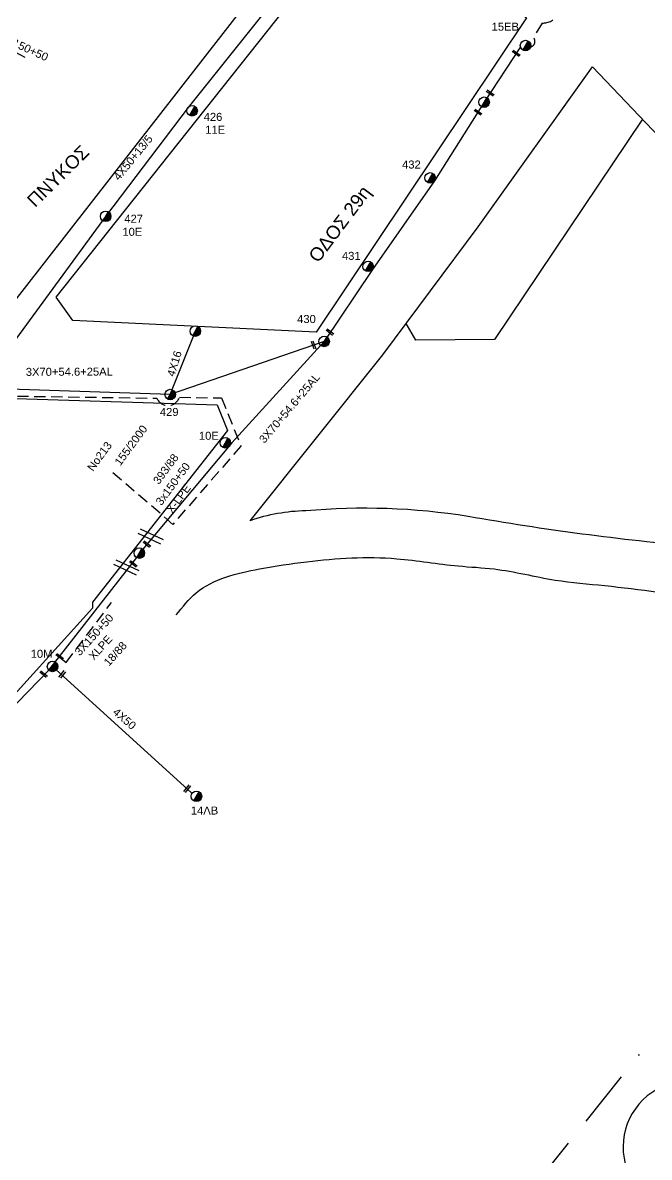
# Model space of a CAD drawing. Header units: millimetres. Extents: x 7453 to 9570, y 777 to 1872.
# Drawn here: x 8642.8 to 8783.7, y 1361.7 to 1616.9 of the extents above; entities that cross this region are included whole.
import ezdxf

# ---------------------------------------------------------------- set-up
doc = ezdxf.new("R2010")
doc.units = ezdxf.units.MM
doc.linetypes.add('BORDER', pattern=[44.45, 12.7, -6.35, 12.7, -6.35, 0, -6.35])
doc.linetypes.add('DASHED', pattern=[19.05, 12.7, -6.35])
for name, color, linetype in [('Άγνωστα', 7, 'Continuous'), ('Γυμνά εναέρια ΧΤ (3Φ)   4x16AL', 7, 'Continuous'), ('Γυμνά εναέρια ΧΤ (3Φ)   4x50AL', 7, 'Continuous'), ('Εναέρια παροχή ΧΤ 4x16', 7, 'SYN_LINE'), ('Επιγραφές - Σχήματα', 7, 'Continuous'), ('Καλώδια ΧΤ   3x150+50AL', 7, 'DASHED'), ('Καλώδια ΧΤ   3x150+50AL XLPE', 7, 'DASHED'), ('Μηχανική τομή', 7, 'Continuous'), ('Στύλος ΦΜ', 7, 'Continuous'), ('Στύλος ΦΜ @ 1', 7, 'Continuous'), ('Συνεστραμμένα ΧΤ   3x70+54.6+25 AL', 7, 'SYN_LINE'), ('Τομή', 7, 'Continuous'), ('Υπόβαθρο ΔΕΗ', 7, 'Continuous')]:
    doc.layers.add(name, color=color, linetype=linetype)
doc.styles.get("Standard").update_dxf_attribs({"font": 'ARIAL.TTF'})
doc.linetypes.add('SYN_LINE', pattern='A,0.5,-0.0001,["/\\/\\/\\/",Standard,S=0.1,R=0,X=0,Y=-0.05],-0.25', length=0.7501)

# ---------------------------------------------------------------- blocks, each defined once
blk = doc.blocks.new('ΥΠΑΡΧΩΝ ΤΣΙΜΕΝΤΕΝΙΟΣ ΣΤΥΛΟΣ')
at = {"layer": 'Στύλος ΦΜ'}
blk.add_hatch(color=7, dxfattribs=at).paths.add_polyline_path([(-1.29, -2.28, 0.574793), (2.62, 0, 0.268822), (1.3, 2.27)])
at = {"layer": 'Στύλος ΦΜ', "color": 7}
blk.add_line((-1.29, -2.28), (1.3, 2.27), dxfattribs=at)
blk.add_circle((0, 0), 2.62, dxfattribs=at)
at = {"layer": 'Στύλος ΦΜ', "flags": 4}
for tag, p in [('ΑΡΙΘΜΟΣ', (-4.68, 8.05)), ('ΤΥΠΟΣ', (-4.91, 3.03))]:
    blk.add_attdef(tag, p, '', height=4, dxfattribs=at)
blk = doc.blocks.new('ΜΗΧΑΝΙΚΗ ΤΟΜΗ')
at = {"layer": 'Μηχανική τομή', "ltscale": 40}
for p, q in [((-1.89, 0.78), (1.89, 0.78)), ((1.89, 0), (-1.89, 0))]:
    blk.add_line(p, q, dxfattribs=at)
blk = doc.blocks.new('ΤΟΜΗ')
at = {"layer": 'Τομή', "ltscale": 40}
for p, q in [((-5.68, 0), (5.68, 0)), ((5.68, -2.33), (-5.68, -2.33))]:
    blk.add_line(p, q, dxfattribs=at)

msp = doc.modelspace()

# ---------------------------------------------------------------- linework, layer by layer
at = {"layer": 'Άγνωστα', "color": 27, "linetype": 'DASHED', "ltscale": 0.2}
msp.add_lwpolyline([(8837.18, 1732.34), (8835.59, 1730), (8836.27, 1728.16, -0.262198), (8835.88, 1725.78), (8833.25, 1722.38, -0.722318), (8833.77, 1719.49), (8822.07, 1701.26), (8822.8, 1700.28), (8810.79, 1682.06, -0.333861), (8808.71, 1681.32), (8795.05, 1661.43, 0.21748), (8794.7, 1659.4), (8795.29, 1657.72, -0.317892), (8794.69, 1655.65), (8784.66, 1640.66, -0.219144), (8781.54, 1638.75), (8777.19, 1639.14), (8763.3, 1618.76, -0.249125), (8759.61, 1616.82), (8757.65, 1613.59, -0.588105), (8757, 1611.47, 2.024301)], format="xyb", dxfattribs=at)
at = {"layer": 'Γυμνά εναέρια ΧΤ (3Φ)   4x50AL', "color": 173}
msp.add_lwpolyline([(8721.59, 1647.64), (8720.63, 1646.96), (8701.27, 1624.52), (8679.96, 1597.82), (8661.42, 1573.35), (8632.28, 1533.66)], dxfattribs=at)
at = {"layer": 'Γυμνά εναέρια ΧΤ (3Φ)   4x50AL', "color": 5, "ltscale": 0.15}
msp.add_lwpolyline([(8649.48, 1472.08), (8680.71, 1443.68)], dxfattribs=at)
at = {"layer": 'Εναέρια παροχή ΧΤ 4x16', "color": 27, "linetype": 'Continuous', "ltscale": 15}
msp.add_lwpolyline([(8675.95, 1533.26), (8681.6, 1547.52)], dxfattribs=at)
at = {"layer": 'Καλώδια ΧΤ   3x150+50AL', "ltscale": 0.2}
msp.add_lwpolyline([(8629.85, 1621.24), (8627.54, 1617.53), (8644.17, 1608.66)], dxfattribs=at)
at = {"layer": 'Καλώδια ΧΤ   3x150+50AL', "color": 6, "ltscale": 0.2}
msp.add_lwpolyline([(8530.71, 1540.66, -0.223525), (8533.32, 1541.83), (8540.86, 1541.13), (8541.11, 1537.24), (8565.98, 1536.27, 0.685264), (8569.83, 1535.8), (8599.39, 1534.94, 0.640299), (8603.3, 1534.72), (8628.56, 1533.86, 0.729373), (8633.94, 1533.03), (8672.96, 1532.43, 0.692046), (8678.01, 1532.65), (8687.48, 1532.5), (8691.85, 1521.66), (8676.54, 1504.06), (8662.35, 1516.27)], format="xyb", dxfattribs=at)
at = {"layer": 'Καλώδια ΧΤ   3x150+50AL XLPE', "color": 5, "ltscale": 0.2}
msp.add_lwpolyline([(8650.99, 1474.23), (8652.53, 1472.95), (8662.76, 1486.47)], dxfattribs=at)
at = {"layer": 'Συνεστραμμένα ΧΤ   3x70+54.6+25 AL', "color": 27, "ltscale": 20}
for points in [[(8754.72, 1611.51), (8746.56, 1599.03), (8735.41, 1581.37), (8721.44, 1561.42), (8710.57, 1545.2)], [(8710.57, 1545.2), (8675.95, 1533.26), (8632.86, 1534.68)], [(8710.59, 1545.23), (8689.84, 1522.38), (8669.01, 1497.59)]]:
    msp.add_lwpolyline(points, dxfattribs=at)
at = {"layer": 'Συνεστραμμένα ΧΤ   3x70+54.6+25 AL', "color": 5, "ltscale": 20}
msp.add_lwpolyline([(8591.08, 1422.63), (8627.44, 1449.41), (8648.66, 1471.24), (8668.43, 1496.57)], dxfattribs=at)
at = {"layer": 'Υπόβαθρο ΔΕΗ'}
for points in [[(8649.97, 1645.31), (8708.01, 1649.2), (8708.01, 1649.2), (8712.91, 1646.78), (8638.09, 1550.64), (8587.08, 1551.96), (8583.19, 1556.75), (8594.85, 1572.06), (8610.65, 1593.38), (8620.46, 1606.9), (8649.97, 1645.31)], [(8721.36, 1644.8), (8756.07, 1618.01), (8708.8, 1547.26), (8654.07, 1549.91), (8650.33, 1555.2), (8721.36, 1644.8)], [(8782.2, 1595.19), (8748.91, 1545.61), (8731.2, 1545.48), (8729.03, 1549.25)]]:
    msp.add_lwpolyline(points, dxfattribs=at)
for points in [[(8693.9, 1504.87), (8723.76, 1542.17), (8745.22, 1570.99), (8770.97, 1606.98), (8795.03, 1581.72), (8824.08, 1553.54), (8877.38, 1497.81), (8876.09, 1496.81, 0.100299), (8864.62, 1501.12, -0.038248), (8855.76, 1502.06, -0.013969), (8830.63, 1500.91, -0.06125), (8794.37, 1499.04, -0.02181), (8742.96, 1505.84, 0.061432), (8706.44, 1507.1, 0.078816), (8693.9, 1504.87, -1.607532)], [(8634.05, 1532.57), (8686.53, 1530.91), (8688.81, 1525.16), (8658.45, 1486.54), (8658.45, 1485.22), (8627.53, 1451.01), (8610.28, 1437.14), (8601.95, 1432.48), (8596.28, 1436.03), (8588.49, 1491.84, 0.066659), (8602.06, 1498.09, 0.044854), (8616.05, 1508.61, 0.027824), (8629.66, 1524.92, 0.085365), (8634.05, 1532.57, 0.221729)], [(8892.77, 1479.33), (9002.9, 1231.73, -0.498389), (8990.77, 1215.46), (8908.32, 1226.47, -0.205866), (8902.92, 1229.7), (8843.86, 1303.52, -0.384999), (8844.3, 1310.9), (8885.62, 1340.91, 6.284716), (8880.47, 1348.76), (8838.5, 1317.56, -0.357908), (8832.78, 1317.83), (8803.54, 1353.82, 1.787303), (8778.72, 1358.89), (8681.52, 1239.47), (8586.77, 885.63)]]:
    msp.add_lwpolyline(points, format="xyb", dxfattribs=at)
at = {"layer": 'Υπόβαθρο ΔΕΗ', "color": 1, "linetype": 'BORDER', "lineweight": 30, "flags": 128}
msp.add_lwpolyline([(8541.36, 779.57), (8564.03, 870.67), (8668.52, 1243.25), (8896.46, 1528.92), (8987.5, 1433.8), (9150.66, 1303.74), (9445, 1086.25)], dxfattribs=at)
at = {"layer": 'Υπόβαθρο ΔΕΗ'}
msp.add_spline([(8677.31, 1483.67), (8681.82, 1488.65), (8696.02, 1494.02), (8706.67, 1495.65), (8726.91, 1496.33), (8740.75, 1494.7), (8748.81, 1494.02), (8762.56, 1491.53), (8773.69, 1490.28), (8797.57, 1487.21), (8826.59, 1487.59), (8830.33, 1488.65), (8852.88, 1490.09), (8861.42, 1489.8), (8879.07, 1483.86), (8888.69, 1476.08)], degree=3, dxfattribs=at)

# ---------------------------------------------------------------- block references
at = {"layer": 'Μηχανική τομή'}
for p, xscale, yscale, zscale, rotation in [((8753.64, 1609.86), 0.4999999999998024, 0.4999999999998024, 0.4999999999998024, 324.3697562486118), ((8747.81, 1600.92), 0.4999999999998024, 0.4999999999998024, 0.4999999999998024, 324.3697562486118), ((8745.08, 1596.63), 0.4999999999998024, 0.4999999999998024, 0.4999999999998024, 324.3697562486118), ((8711.74, 1547.16), 0.499999999999583, 0.499999999999583, 0.499999999999583, 322.1614936595165), ((8708.01, 1544.34), 0.4999999999995293, 0.4999999999995293, 0.4999999999995293, 289.4427670338845), ((8670.58, 1499.46), 0.4999999999995304, 0.4999999999995304, 0.4999999999995304, 321.5085176245641), ((8667.53, 1495), 0.4999999999995304, 0.4999999999995304, 0.4999999999995304, 321.5085176245641), ((8650.96, 1474.14), 0.4999999999995304, 0.4999999999995304, 0.4999999999995304, 321.5085176245641), ((8647.34, 1470.19), 0.4999999999996194, 0.4999999999996194, 0.4999999999996194, 321.5085176245722), ((8651.82, 1470.17), 0.4999999999996194, 0.4999999999996194, 0.4999999999996194, 51.50851762457224), ((8679.91, 1444.49), 0.4999999999996902, 0.4999999999996902, 0.4999999999996902, 51.50851762456203)]:
    msp.add_blockref('ΜΗΧΑΝΙΚΗ ΤΟΜΗ', p, dxfattribs=dict(at, xscale=xscale, yscale=yscale, zscale=zscale, rotation=rotation))
at = {"layer": 'Στύλος ΦΜ @ 1', "ltscale": 40}
ref = msp.add_blockref('ΥΠΑΡΧΩΝ ΤΣΙΜΕΝΤΕΝΙΟΣ ΣΤΥΛΟΣ', (8755.87, 1611.78), dxfattribs=dict(at, xscale=0.4499999999998181, yscale=0.4499999999998181, zscale=0.4499999999998181))
ref.add_attrib('ΤΥΠΟΣ', '15ΕΒ', (8748.25, 1615.12), dxfattribs={"layer": 'Στύλος ΦΜ', "height": 1.8, "flags": 4})
ref.add_attrib('ΑΡΙΘΜΟΣ', '138', (8749.64, 1618.25), dxfattribs={"layer": 'Στύλος ΦΜ', "height": 1.8, "flags": 4})
ref = msp.add_blockref('ΥΠΑΡΧΩΝ ΤΣΙΜΕΝΤΕΝΙΟΣ ΣΤΥΛΟΣ', (8680.88, 1597.09), dxfattribs=dict(at, xscale=0.4499999999998181, yscale=0.4499999999998181, zscale=0.4499999999998181))
ref.add_attrib('ΤΥΠΟΣ', '11Ε', (8683.83, 1591.93), dxfattribs={"layer": 'Στύλος ΦΜ', "height": 1.8, "flags": 4})
ref.add_attrib('ΑΡΙΘΜΟΣ', '426', (8683.48, 1594.83), dxfattribs={"layer": 'Στύλος ΦΜ', "height": 1.8, "flags": 4})
at = {"layer": 'Στύλος ΦΜ @ 1', "ltscale": 40, "xscale": 0.4499999999998181, "yscale": 0.4499999999998181, "zscale": 0.4499999999998181}
for p in [(8746.56, 1599.03), (8681.6, 1547.52), (8669.01, 1497.59)]:
    msp.add_blockref('ΥΠΑΡΧΩΝ ΤΣΙΜΕΝΤΕΝΙΟΣ ΣΤΥΛΟΣ', p, dxfattribs=at)
at = {"layer": 'Στύλος ΦΜ @ 1', "ltscale": 40}
ref = msp.add_blockref('ΥΠΑΡΧΩΝ ΤΣΙΜΕΝΤΕΝΙΟΣ ΣΤΥΛΟΣ', (8734.42, 1582), dxfattribs=dict(at, xscale=0.4499999999998181, yscale=0.4499999999998181, zscale=0.4499999999998181))
ref.add_attrib('ΑΡΙΘΜΟΣ', '432', (8728.11, 1584.11), dxfattribs={"layer": 'Στύλος ΦΜ', "height": 1.8, "flags": 4})
ref = msp.add_blockref('ΥΠΑΡΧΩΝ ΤΣΙΜΕΝΤΕΝΙΟΣ ΣΤΥΛΟΣ', (8661.42, 1573.35), dxfattribs=dict(at, xscale=0.4499999999998181, yscale=0.4499999999998181, zscale=0.4499999999998181))
ref.add_attrib('ΤΥΠΟΣ', '10Ε', (8665.19, 1568.97), dxfattribs={"layer": 'Στύλος ΦΜ', "height": 1.8, "flags": 4})
ref.add_attrib('ΑΡΙΘΜΟΣ', '427', (8665.63, 1571.92), dxfattribs={"layer": 'Στύλος ΦΜ', "height": 1.8, "flags": 4})
ref = msp.add_blockref('ΥΠΑΡΧΩΝ ΤΣΙΜΕΝΤΕΝΙΟΣ ΣΤΥΛΟΣ', (8720.47, 1562.09), dxfattribs=dict(at, xscale=0.4499999999998181, yscale=0.4499999999998181, zscale=0.4499999999998181))
ref.add_attrib('ΑΡΙΘΜΟΣ', '431', (8714.58, 1563.56), dxfattribs={"layer": 'Στύλος ΦΜ', "height": 1.8, "flags": 4})
ref = msp.add_blockref('ΥΠΑΡΧΩΝ ΤΣΙΜΕΝΤΕΝΙΟΣ ΣΤΥΛΟΣ', (8710.57, 1545.2), dxfattribs=dict(at, xscale=0.4499999999998181, yscale=0.4499999999998181, zscale=0.4499999999998181))
ref.add_attrib('ΑΡΙΘΜΟΣ', '430', (8704.5, 1549.36), dxfattribs={"layer": 'Στύλος ΦΜ', "height": 1.8, "flags": 4})
ref = msp.add_blockref('ΥΠΑΡΧΩΝ ΤΣΙΜΕΝΤΕΝΙΟΣ ΣΤΥΛΟΣ', (8675.95, 1533.26), dxfattribs=dict(at, xscale=0.4499999999998181, yscale=0.4499999999998181, zscale=0.4499999999998181))
ref.add_attrib('ΑΡΙΘΜΟΣ', '429', (8673.62, 1528.44), dxfattribs={"layer": 'Στύλος ΦΜ', "height": 1.8, "flags": 4})
ref = msp.add_blockref('ΥΠΑΡΧΩΝ ΤΣΙΜΕΝΤΕΝΙΟΣ ΣΤΥΛΟΣ', (8688.34, 1522.4), dxfattribs=dict(at, xscale=0.4499999999998181, yscale=0.4499999999998181, zscale=0.4499999999998181))
ref.add_attrib('ΤΥΠΟΣ', '10Ε', (8682.4, 1523.09), dxfattribs={"layer": 'Στύλος ΦΜ', "height": 1.8, "flags": 4})
ref = msp.add_blockref('ΥΠΑΡΧΩΝ ΤΣΙΜΕΝΤΕΝΙΟΣ ΣΤΥΛΟΣ', (8649.48, 1472.08), dxfattribs=dict(at, xscale=0.4499999999998181, yscale=0.4499999999998181, zscale=0.4499999999998181))
ref.add_attrib('ΤΥΠΟΣ', '10Μ', (8644.57, 1474.04), dxfattribs={"layer": 'Στύλος ΦΜ', "height": 1.8, "flags": 4})
ref = msp.add_blockref('ΥΠΑΡΧΩΝ ΤΣΙΜΕΝΤΕΝΙΟΣ ΣΤΥΛΟΣ', (8681.85, 1442.87), dxfattribs=dict(at, xscale=0.4499999999998181, yscale=0.4499999999998181, zscale=0.4499999999998181))
ref.add_attrib('ΤΥΠΟΣ', '14ΛΒ', (8680.59, 1438.78), dxfattribs={"layer": 'Στύλος ΦΜ', "height": 1.8, "flags": 4})
at = {"layer": 'Τομή', "xscale": 0.4999999999998995, "yscale": 0.4999999999998995, "zscale": 0.4999999999998995, "rotation": 154.8181139297915}
for p in [(8671.3, 1500.82), (8665.82, 1493.85)]:
    msp.add_blockref('ΤΟΜΗ', p, dxfattribs=at)

# ---------------------------------------------------------------- texts
at = {"layer": 'Γυμνά εναέρια ΧΤ (3Φ)   4x16AL', "insert": (8675.16, 1537.66), "char_height": 1.8, "width": 16.2172, "attachment_point": 1, "rotation": 73.2814}
msp.add_mtext('4X16', dxfattribs=at)
at = {"layer": 'Γυμνά εναέρια ΧΤ (3Φ)   4x50AL', "char_height": 1.8, "width": 16.2172, "attachment_point": 1}
for s, insert, rotation in [('4X50+13/5', (8663.02, 1582.4), 50.6827), (' 4X50', (8663.51, 1463.39), 319.0806)]:
    msp.add_mtext(s, dxfattribs=dict(at, insert=insert, rotation=rotation))
at = {"layer": 'Επιγραφές - Σχήματα', "attachment_point": 1}
for s, insert, char_height, width, rotation in [('ΠNYKOΣ', (8643.45, 1577.32), 3, 16.2172, 44.774), ('OΔOΣ 29η', (8706.84, 1564.51), 3, 28.3272, 53.1804), ('155/2000', (8663.27, 1518.15), 1.8, 16.2172, 53.612), ('No213', (8657.12, 1516.91), 1.8, 16.2172, 53.612), ('393/88', (8671.95, 1513.96), 1.8, 16.2172, 53.612), ('18/88', (8660.81, 1473.2), 1.8, 16.2172, 47.9229)]:
    msp.add_mtext(s, dxfattribs=dict(at, insert=insert, char_height=char_height, width=width, rotation=rotation))
at = {"layer": 'Καλώδια ΧΤ   3x150+50AL', "char_height": 1.8, "width": 16.2172, "attachment_point": 1}
for s, insert, rotation in [('3X150+50', (8638.25, 1614.65), 335.3574), ('3x150+50 X-LPE', (8672.52, 1509.22), 53.612)]:
    msp.add_mtext(s, dxfattribs=dict(at, insert=insert, rotation=rotation))
at = {"layer": 'Καλώδια ΧΤ   3x150+50AL XLPE', "insert": (8654.28, 1475.55), "char_height": 1.8, "width": 16.2172, "attachment_point": 1, "rotation": 47.9229}
msp.add_mtext('3X150+50\\P  XLPE', dxfattribs=at)
at = {"layer": 'Συνεστραμμένα ΧΤ   3x70+54.6+25 AL', "char_height": 1.8, "width": 16.2172, "attachment_point": 1}
for insert, rotation in [((8643.46, 1539.26), 0.2133), ((8695.76, 1523.32), 49.7202)]:
    msp.add_mtext('3X70+54.6+25AL', dxfattribs=dict(at, insert=insert, rotation=rotation))

doc.saveas('drawing.dxf')
